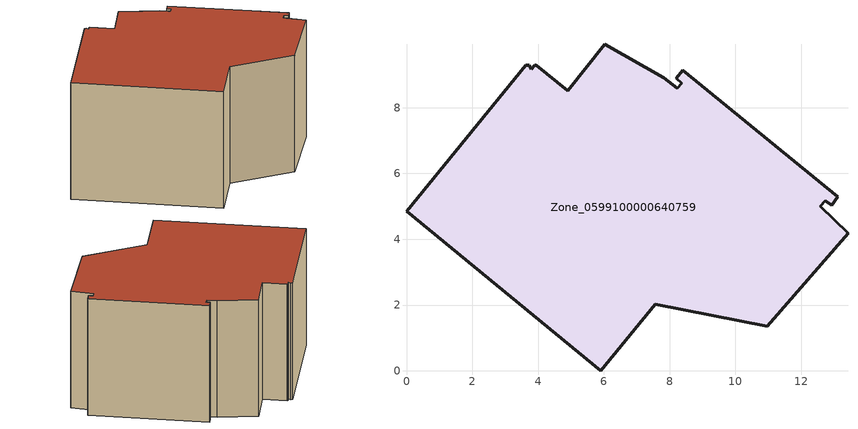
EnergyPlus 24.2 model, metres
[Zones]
Zone_0599100000640759
 floor ground (C_G): 3.95,9.29 4.91,8.52 6.02,9.93 7.82,8.91 8.23,8.59 8.37,8.74 8.19,8.89 8.4,9.15 13.11,5.3 12.92,5.04 12.74,5.18 12.57,5 13.42,4.18 10.96,1.36 7.57,2.03 5.91,0 0,4.85 3.63,9.29 3.73,9.29 3.79,9.16 3.9,9.29 z0
 wall outside (C_F): 13.11,5.3 8.4,9.15 8.19,8.89 8.37,8.74 8.23,8.59 7.82,8.91 6.02,9.93 4.91,8.52 3.95,9.29 3.9,9.29 3.79,9.16 3.73,9.29 3.63,9.29 0,4.85 5.91,0 7.57,2.03 10.96,1.36 13.42,4.18 12.57,5 12.74,5.18 12.92,5.04 13.11,5.3 z0:6.53
 roof outside (C_R): 4.91,8.52 3.95,9.29 3.9,9.29 3.79,9.16 3.73,9.29 3.63,9.29 0,4.85 5.91,0 7.57,2.03 10.96,1.36 13.42,4.18 12.57,5 12.74,5.18 12.92,5.04 13.11,5.3 8.4,9.15 8.19,8.89 8.37,8.74 8.23,8.59 7.82,8.91 6.02,9.93 z6.53
[BUILDING]
Pand.0599100000640759: North Axis=0; Terrain=City; Loads Convergence Tolerance Value=0.04; Temperature Convergence Tolerance Value=0.4; Solar Distribution=FullExterior; Maximum Number of Warmup Days=25; Minimum Number of Warmup Days=1
[Site:Location]
Rotterdam.The.Hague.AP_ZH_NLD Design_Conditions: Latitude=51.96; Longitude=4.45; Time Zone=1; Elevation=-4.5
[SITE:GROUNDTEMPERATURE:BUILDINGSURFACE]
18, 18, 18, 18, 18, 18, 18, 18, 18, 18, 18, 18
[MATERIAL] Thermal Absorptance=0.9; Solar Absorptance=0.7; Visible Absorptance=0.7
Name | Roughness | Thickness | Conductivity | Density | Specific Heat
G.TC.1946-1964 | MediumSmooth | 0.15 | 1 | 540 | 1210
F.TC.1946-1964 | Rough | 0.3 | 0.857143 | 1920 | 840
R.TC.1946-1964 | MediumRough | 0.2 | 0.235294 | 1500 | 1000
[CONSTRUCTION]
C_G: G.TC.1946-1964
C_F: F.TC.1946-1964
C_R: R.TC.1946-1964
[ZONE]
Zone_0599100000640759: Type=1; Multiplier=1; Ceiling Height=Autocalculate; Volume=Autocalculate; Floor Area=autocalculate; Part of Total Floor Area=Yes
[ZONEINFILTRATION:DESIGNFLOWRATE]
Infil_Zone_0599100000640759: Zone or ZoneList or Space or SpaceList=Zone_0599100000640759; Schedule=AlwaysOn; Design Flow Rate Calculation Method=Flow/Area; Flow Rate per Floor Area=0.003; Constant Term Coefficient=1; Temperature Term Coefficient=0; Velocity Term Coefficient=0; Velocity Squared Term Coefficient=0
[HVACTEMPLATE:ZONE:IDEALLOADSAIRSYSTEM]
Zone_0599100000640759: Maximum Heating Supply Air Temperature=50; Minimum Cooling Supply Air Temperature=13; Maximum Heating Supply Air Humidity Ratio=0.0156; Minimum Cooling Supply Air Humidity Ratio=0.0077; Heating Limit=NoLimit; Cooling Limit=NoLimit; Dehumidification Control Type=ConstantSensibleHeatRatio; Cooling Sensible Heat Ratio=0.7; Dehumidification Setpoint=60; Humidification Control Type=None; Humidification Setpoint=30; Outdoor Air Method=None; Outdoor Air Flow Rate per Person=0.00944; Outdoor Air Flow Rate per Zone Floor Area=0; Outdoor Air Flow Rate per Zone=0; Demand Controlled Ventilation Type=None; Outdoor Air Economizer Type=NoEconomizer; Heat Recovery Type=None; Sensible Heat Recovery Effectiveness=0.7; Latent Heat Recovery Effectiveness=0.65
[ZONECONTROL:THERMOSTAT]
ThermostatControl_Zone_0599100000640759: Zone or ZoneList=Zone_0599100000640759; Control Type Schedule=DualSetpointControlType; Control 1=Thermostat_Zone_0599100000640759; Temperature Difference Between Cutout And Setpoint=0
[THERMOSTATSETPOINT:DUALSETPOINT]
Thermostat_Zone_0599100000640759: Heating Setpoint Temperature Schedule=HeatingSetpoint_Zone_0599100000640759; Cooling Setpoint Temperature Schedule=CoolingSetpoint_Zone_0599100000640759
[SCHEDULE:COMPACT]
HeatingSetpoint_Zone_0599100000640759: Through: 12/31, For: AllDays, Until: 24:00, 21
CoolingSetpoint_Zone_0599100000640759: Through: 12/31, For: AllDays, Until: 24:00, 24
DualSetpointControlType: Through: 12/31, For: AllDays, Until: 24:00, 4
AlwaysOn: Through: 12/31, For: AllDays, Until: 24:00, 1
